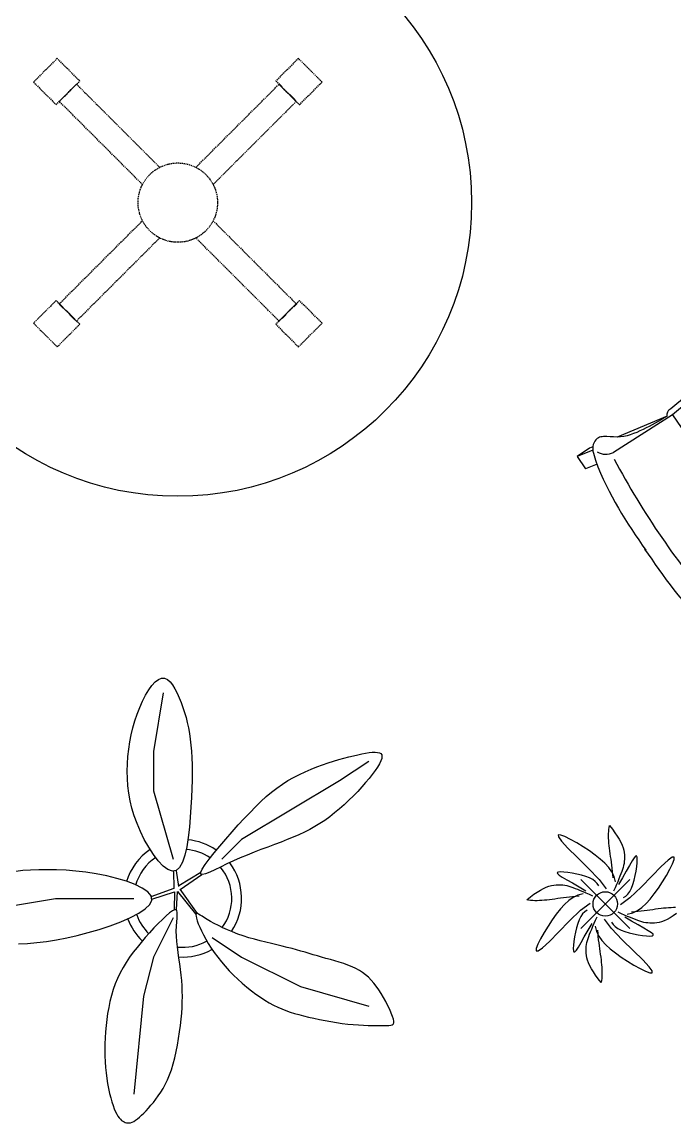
# Model space of a CAD drawing. Header units: millimetres. Extents: x -38686 to 870903, y -23218 to 232707.
# Drawn here: x 39404 to 40738, y 22585 to 24834 of the extents above; entities that cross this region are included whole.
import ezdxf

# ---------------------------------------------------------------- set-up
doc = ezdxf.new("R2010")
doc.units = ezdxf.units.MM
doc.header["$LTSCALE"] = 10
doc.header["$PDMODE"] = 35
doc.header["$PDSIZE"] = 50
doc.linetypes.add('HIDDEN', pattern=[0.375, 0.25, -0.125])
doc.layers.add('40 - Detail Outline', color=142, linetype='Continuous')
doc.styles.add('ATTR', font='romans.shx', dxfattribs={"width": 0.8, "height": 1.735066})

msp = doc.modelspace()

# ---------------------------------------------------------------- linework, layer by layer
at = {"layer": '40 - Detail Outline', "color": 0}
for p, q in [((40732.569, 24032.082), (40612.032, 23955.005)), ((40721.564, 24029.098), (40619.757, 23986.506)), ((40570.104, 23959.571), (40538.111, 23946.646)), ((40569.942, 23966.521), (40563.066, 23963.743)), ((40578.592, 23931.138), (40555.208, 23921.69))]:
    msp.add_line(p, q, dxfattribs=at)
at = {"layer": '40 - Detail Outline', "color": 252, "linetype": 'Continuous'}
for p, q in [((39692.785, 23464.059), (39672.785, 23344.059)), ((39672.785, 23344.059), (39672.785, 23264.059)), ((40112.785, 23324.059), (40052.785, 23284.059)), ((40052.785, 23284.059), (39952.785, 23224.059)), ((39672.785, 23264.059), (39712.785, 23124.059)), ((39952.785, 23224.059), (39852.785, 23164.059)), ((39852.785, 23164.059), (39812.785, 23124.059)), ((39724.542, 23068.637), (39720.141, 23100.611)), ((39715.006, 23063.935), (39714.273, 23099.671)), ((39769.29, 23096.849), (39724.542, 23069.577)), ((39727.477, 23062.053), (39771.491, 23093.089)), ((39668.058, 23047.947), (39715.006, 23064.875)), ((39669.525, 23042.305), (39715.74, 23057.351)), ((39715.74, 23057.351), (39715.006, 23021.615)), ((39720.141, 23020.675), (39721.608, 23058.293)), ((39721.608, 23058.293), (39759.02, 23012.211)), ((39762.688, 23013.151), (39727.477, 23062.995)), ((39352.785, 23024.059), (39472.785, 23044.059)), ((39472.785, 23044.059), (39632.785, 23044.059)), ((39712.785, 23004.059), (39672.785, 22924.059)), ((39792.785, 22964.059), (39852.785, 22924.059)), ((39672.785, 22924.059), (39652.785, 22844.059)), ((39852.785, 22924.059), (39972.785, 22864.059)), ((39972.785, 22864.059), (40112.785, 22824.059)), ((39652.785, 22844.059), (39632.785, 22644.059))]:
    msp.add_line(p, q, dxfattribs=at)
at = {"layer": '40 - Detail Outline', "color": 9, "linetype": 'Continuous'}
for p, q in [((40603.228, 23189.093), (40603.894, 23192.953)), ((40603.894, 23192.953), (40609.863, 23185.471)), ((40499.506, 23173.586), (40499.738, 23169.555)), ((40504.421, 23173.519), (40499.506, 23173.586)), ((40499.506, 23173.586), (40499.738, 23169.555)), ((40504.421, 23173.519), (40499.506, 23173.586)), ((40499.738, 23169.555), (40506.129, 23160.734)), ((40499.738, 23169.555), (40506.129, 23160.734)), ((40513.198, 23170.221), (40504.421, 23173.519)), ((40513.198, 23170.221), (40504.421, 23173.519)), ((40524.521, 23164.586), (40513.198, 23170.221)), ((40524.521, 23164.586), (40513.198, 23170.221)), ((40602.209, 23171.705), (40602.226, 23176.318)), ((40602.34, 23166.934), (40602.209, 23171.705)), ((40602.226, 23176.318), (40602.397, 23180.761)), ((40602.397, 23180.761), (40602.73, 23185.024)), ((40602.73, 23185.024), (40603.228, 23189.093)), ((40609.863, 23185.471), (40615.171, 23178.328)), ((40615.171, 23178.328), (40619.817, 23171.521)), ((40619.817, 23171.521), (40623.802, 23165.053)), ((40506.129, 23160.734), (40519.1, 23146.809)), ((40506.129, 23160.734), (40519.1, 23146.809)), ((40519.1, 23146.809), (40538.054, 23128.108)), ((40519.1, 23146.809), (40538.054, 23128.108)), ((40537.194, 23157.428), (40524.521, 23164.586)), ((40537.194, 23157.428), (40524.521, 23164.586)), ((40550.234, 23149.416), (40537.194, 23157.428)), ((40550.234, 23149.416), (40537.194, 23157.428)), ((40562.903, 23141.04), (40550.234, 23149.416)), ((40562.903, 23141.04), (40550.234, 23149.416)), ((40602.609, 23162.014), (40602.34, 23166.934)), ((40603.006, 23156.953), (40602.609, 23162.014)), ((40603.517, 23151.756), (40603.006, 23156.953)), ((40604.128, 23146.429), (40603.517, 23151.756)), ((40604.824, 23140.976), (40604.128, 23146.429)), ((40623.802, 23165.053), (40627.125, 23158.921)), ((40627.125, 23158.921), (40629.787, 23153.128)), ((40629.787, 23153.128), (40631.787, 23147.671)), ((40631.787, 23147.671), (40633.126, 23142.553)), ((40538.054, 23128.108), (40560.832, 23105.922)), ((40538.054, 23128.108), (40560.832, 23105.922)), ((40574.702, 23132.598), (40562.903, 23141.04)), ((40574.702, 23132.598), (40562.903, 23141.04)), ((40585.328, 23124.213), (40574.702, 23132.598)), ((40585.328, 23124.213), (40574.702, 23132.598)), ((40594.614, 23115.847), (40585.328, 23124.213)), ((40594.614, 23115.847), (40585.328, 23124.213)), ((40605.586, 23135.398), (40604.824, 23140.976)), ((40606.395, 23129.696), (40605.586, 23135.398)), ((40607.23, 23123.869), (40606.395, 23129.696)), ((40608.069, 23117.916), (40607.23, 23123.869)), ((40633.126, 23142.553), (40633.893, 23137.72)), ((40633.893, 23137.72), (40634.381, 23133.009)), ((40634.588, 23123.91), (40634.307, 23119.522)), ((40634.381, 23133.009), (40634.613, 23128.405)), ((40634.613, 23128.405), (40634.588, 23123.91)), ((40654.375, 23126.946), (40650.217, 23120.548)), ((40657.411, 23130.314), (40654.375, 23126.946)), ((40659.432, 23130.718), (40657.411, 23130.314)), ((40660.559, 23128.391), (40659.432, 23130.718)), ((40660.91, 23123.685), (40660.559, 23128.391)), ((40660.594, 23117.041), (40660.91, 23123.685)), ((40732.371, 23128.359), (40723.55, 23121.968)), ((40736.402, 23128.59), (40732.371, 23128.359)), ((40733.037, 23114.898), (40736.335, 23123.676)), ((40736.335, 23123.676), (40736.402, 23128.59)), ((40560.832, 23105.922), (40583.058, 23082.911)), ((40560.832, 23105.922), (40583.058, 23082.911)), ((40602.461, 23107.331), (40594.614, 23115.847)), ((40602.461, 23107.331), (40594.614, 23115.847)), ((40608.769, 23098.386), (40602.461, 23107.331)), ((40608.769, 23098.386), (40602.461, 23107.331)), ((40608.886, 23111.833), (40608.069, 23117.916)), ((40609.656, 23105.614), (40608.886, 23111.833)), ((40610.35, 23099.254), (40609.656, 23105.614)), ((40630.619, 23103.026), (40629.089, 23098.785)), ((40631.924, 23107.008), (40630.619, 23103.026)), ((40632.975, 23111.071), (40631.924, 23107.008)), ((40633.769, 23115.243), (40632.975, 23111.071)), ((40634.307, 23119.522), (40633.769, 23115.243)), ((40644.87, 23111.271), (40638.335, 23099.546)), ((40650.217, 23120.548), (40644.87, 23111.271)), ((40656.483, 23090.558), (40658.313, 23099.951)), ((40658.313, 23099.951), (40659.703, 23108.955)), ((40659.703, 23108.955), (40660.594, 23117.041)), ((40709.625, 23108.996), (40690.924, 23090.043)), ((40723.55, 23121.968), (40709.625, 23108.996)), ((40720.244, 23090.902), (40727.402, 23103.575)), ((40727.402, 23103.575), (40733.037, 23114.898)), ((40499.706, 23097.743), (40497.378, 23096.617)), ((40497.378, 23096.617), (40497.783, 23094.596)), ((40497.783, 23094.596), (40501.151, 23091.56)), ((40504.412, 23098.094), (40499.706, 23097.743)), ((40501.151, 23091.56), (40507.548, 23087.402)), ((40511.056, 23097.778), (40504.412, 23098.094)), ((40507.548, 23087.402), (40516.825, 23082.054)), ((40519.142, 23096.888), (40511.056, 23097.778)), ((40516.825, 23082.054), (40528.55, 23075.519)), ((40528.145, 23095.498), (40519.142, 23096.888)), ((40537.538, 23093.668), (40528.145, 23095.498)), ((40546.816, 23091.442), (40537.538, 23093.668)), ((40555.524, 23088.848), (40546.816, 23091.442)), ((40563.287, 23085.9), (40555.524, 23088.848)), ((40569.847, 23082.591), (40563.287, 23085.9)), ((40575.11, 23078.879), (40569.847, 23082.591)), ((40579.193, 23074.678), (40575.11, 23078.879)), ((40583.058, 23082.911), (40597.331, 23063.578)), ((40583.058, 23082.911), (40597.331, 23063.578)), ((40613.385, 23088.643), (40608.769, 23098.386)), ((40613.385, 23088.643), (40608.769, 23098.386)), ((40610.94, 23092.745), (40610.35, 23099.254)), ((40611.394, 23086.078), (40610.94, 23092.745)), ((40616.081, 23077.64), (40613.385, 23088.643)), ((40616.081, 23077.64), (40613.385, 23088.643)), ((40620.809, 23078.175), (40618.199, 23072.111)), ((40623.203, 23083.874), (40620.809, 23078.175)), ((40630.728, 23086.156), (40622.332, 23072.327)), ((40625.381, 23089.209), (40623.203, 23083.874)), ((40627.343, 23094.179), (40625.381, 23089.209)), ((40629.089, 23098.785), (40627.343, 23094.179)), ((40638.335, 23099.546), (40630.728, 23086.156)), ((40651.663, 23072.572), (40654.257, 23081.28)), ((40654.257, 23081.28), (40656.483, 23090.558)), ((40690.924, 23090.043), (40668.738, 23067.264)), ((40703.856, 23065.193), (40712.232, 23077.862)), ((40712.232, 23077.862), (40720.244, 23090.902)), ((40449.769, 23052.355), (40456.575, 23057.001)), ((40456.575, 23057.001), (40463.044, 23060.986)), ((40463.044, 23060.986), (40469.175, 23064.309)), ((40469.175, 23064.309), (40474.969, 23066.971)), ((40474.969, 23066.971), (40480.425, 23068.971)), ((40480.425, 23068.971), (40485.544, 23070.31)), ((40485.544, 23070.31), (40490.376, 23071.077)), ((40490.376, 23071.077), (40495.087, 23071.565)), ((40495.087, 23071.565), (40499.691, 23071.797)), ((40499.691, 23071.797), (40504.186, 23071.772)), ((40504.186, 23071.772), (40508.574, 23071.491)), ((40508.574, 23071.491), (40512.853, 23070.953)), ((40512.853, 23070.953), (40517.025, 23070.159)), ((40517.025, 23070.159), (40521.088, 23069.108)), ((40521.088, 23069.108), (40525.07, 23067.803)), ((40525.07, 23067.803), (40529.311, 23066.273)), ((40528.55, 23075.519), (40541.941, 23067.912)), ((40529.311, 23066.273), (40533.917, 23064.527)), ((40533.917, 23064.527), (40538.887, 23062.565)), ((40538.887, 23062.565), (40544.222, 23060.387)), ((40541.941, 23067.912), (40555.769, 23059.517)), ((40544.222, 23060.387), (40549.921, 23057.993)), ((40549.921, 23057.993), (40555.985, 23055.383)), ((40555.985, 23055.383), (40562.413, 23052.557)), ((40582.488, 23069.83), (40579.193, 23074.678)), ((40615.373, 23065.683), (40612.331, 23058.89)), ((40618.199, 23072.111), (40615.373, 23065.683)), ((40641.694, 23052.986), (40645.406, 23058.249)), ((40645.406, 23058.249), (40648.716, 23064.81)), ((40668.738, 23067.264), (40645.727, 23045.038)), ((40648.716, 23064.81), (40651.663, 23072.572)), ((40695.414, 23053.394), (40703.856, 23065.193)), ((40435.144, 23041.078), (40442.625, 23047.047)), ((40439.003, 23040.412), (40435.144, 23041.078)), ((40443.072, 23039.914), (40439.003, 23040.412)), ((40442.625, 23047.047), (40449.769, 23052.355)), ((40447.335, 23039.581), (40443.072, 23039.914)), ((40451.779, 23039.41), (40447.335, 23039.581)), ((40456.391, 23039.393), (40451.779, 23039.41)), ((40461.162, 23039.524), (40456.391, 23039.393)), ((40466.082, 23039.793), (40461.162, 23039.524)), ((40471.144, 23040.19), (40466.082, 23039.793)), ((40476.34, 23040.701), (40471.144, 23040.19)), ((40481.667, 23041.312), (40476.34, 23040.701)), ((40487.121, 23042.008), (40481.667, 23041.312)), ((40492.699, 23042.77), (40487.121, 23042.008)), ((40498.401, 23043.579), (40492.699, 23042.77)), ((40504.227, 23044.414), (40498.401, 23043.579)), ((40510.18, 23045.253), (40504.227, 23044.414)), ((40516.264, 23046.07), (40510.18, 23045.253)), ((40520.766, 23039.645), (40512.249, 23031.798)), ((40520.766, 23039.645), (40512.249, 23031.798)), ((40522.482, 23046.84), (40516.264, 23046.07)), ((40529.711, 23045.953), (40520.766, 23039.645)), ((40529.711, 23045.953), (40520.766, 23039.645)), ((40528.842, 23047.534), (40522.482, 23046.84)), ((40535.351, 23048.124), (40528.842, 23047.534)), ((40539.454, 23050.569), (40529.711, 23045.953)), ((40539.454, 23050.569), (40529.711, 23045.953)), ((40542.019, 23048.578), (40535.351, 23048.124)), ((40550.456, 23053.265), (40539.454, 23050.569)), ((40550.456, 23053.265), (40539.454, 23050.569)), ((40545.186, 23020.242), (40564.519, 23034.515)), ((40545.186, 23020.242), (40564.519, 23034.515)), ((40562.413, 23052.557), (40569.206, 23049.515)), ((40645.727, 23045.038), (40626.394, 23030.765)), ((40632.645, 23045.608), (40637.494, 23048.904)), ((40637.494, 23048.904), (40641.694, 23052.986)), ((40670.147, 23025.635), (40678.663, 23033.482)), ((40678.663, 23033.482), (40687.029, 23042.768)), ((40687.029, 23042.768), (40695.414, 23053.394)), ((40495.498, 23011.886), (40487.057, 23000.087)), ((40495.498, 23011.886), (40487.057, 23000.087)), ((40503.883, 23022.512), (40495.498, 23011.886)), ((40503.883, 23022.512), (40495.498, 23011.886)), ((40512.249, 23031.798), (40503.883, 23022.512)), ((40512.249, 23031.798), (40503.883, 23022.512)), ((40522.175, 22998.016), (40545.186, 23020.242)), ((40522.175, 22998.016), (40545.186, 23020.242)), ((40549.218, 23012.294), (40545.506, 23007.031)), ((40553.418, 23016.377), (40549.218, 23012.294)), ((40558.267, 23019.672), (40553.418, 23016.377)), ((40628.499, 23012.723), (40621.706, 23015.765)), ((40634.927, 23009.897), (40628.499, 23012.723)), ((40640.991, 23007.287), (40634.927, 23009.897)), ((40640.456, 23012.015), (40651.459, 23014.711)), ((40648.894, 23016.703), (40655.561, 23017.157)), ((40651.459, 23014.711), (40661.202, 23019.328)), ((40655.561, 23017.157), (40662.07, 23017.746)), ((40661.202, 23019.328), (40670.147, 23025.635)), ((40662.07, 23017.746), (40668.43, 23018.441)), ((40668.43, 23018.441), (40674.649, 23019.211)), ((40674.649, 23019.211), (40680.732, 23020.028)), ((40680.732, 23020.028), (40686.685, 23020.866)), ((40686.685, 23020.866), (40692.512, 23021.702)), ((40692.512, 23021.702), (40698.214, 23022.511)), ((40698.214, 23022.511), (40703.792, 23023.273)), ((40703.792, 23023.273), (40709.245, 23023.968)), ((40709.245, 23023.968), (40714.572, 23024.58)), ((40714.572, 23024.58), (40719.769, 23025.091)), ((40719.769, 23025.091), (40724.83, 23025.487)), ((40724.83, 23025.487), (40729.75, 23025.756)), ((40729.75, 23025.756), (40734.521, 23025.887)), ((40741.144, 23012.926), (40734.337, 23008.279)), ((40734.521, 23025.887), (40739.134, 23025.871)), ((40478.68, 22987.418), (40470.668, 22974.378)), ((40478.68, 22987.418), (40470.668, 22974.378)), ((40487.057, 23000.087), (40478.68, 22987.418)), ((40487.057, 23000.087), (40478.68, 22987.418)), ((40499.989, 22975.238), (40522.175, 22998.016)), ((40499.989, 22975.238), (40522.175, 22998.016)), ((40539.248, 22992.708), (40536.655, 22984)), ((40542.196, 23000.47), (40539.248, 22992.708)), ((40545.506, 23007.031), (40542.196, 23000.47)), ((40560.184, 22979.125), (40568.579, 22992.953)), ((40570.103, 22987.105), (40572.713, 22993.169)), ((40572.713, 22993.169), (40575.539, 22999.597)), ((40574.831, 22987.64), (40577.527, 22976.638)), ((40574.831, 22987.64), (40577.527, 22976.638)), ((40575.539, 22999.597), (40578.581, 23006.39)), ((40607.854, 22982.37), (40593.581, 23001.703)), ((40607.854, 22982.37), (40593.581, 23001.703)), ((40608.424, 22995.451), (40611.72, 22990.602)), ((40611.72, 22990.602), (40615.802, 22986.402)), ((40648.972, 22997.368), (40635.143, 23005.763)), ((40646.69, 23004.893), (40640.991, 23007.287)), ((40652.025, 23002.715), (40646.69, 23004.893)), ((40662.362, 22989.761), (40648.972, 22997.368)), ((40656.995, 23000.753), (40652.025, 23002.715)), ((40661.601, 22999.007), (40656.995, 23000.753)), ((40665.842, 22997.477), (40661.601, 22999.007)), ((40674.087, 22983.226), (40662.362, 22989.761)), ((40669.824, 22996.172), (40665.842, 22997.477)), ((40673.887, 22995.121), (40669.824, 22996.172)), ((40678.059, 22994.327), (40673.887, 22995.121)), ((40682.338, 22993.789), (40678.059, 22994.327)), ((40686.726, 22993.508), (40682.338, 22993.789)), ((40691.221, 22993.483), (40686.726, 22993.508)), ((40695.825, 22993.715), (40691.221, 22993.483)), ((40700.536, 22994.203), (40695.825, 22993.715)), ((40705.369, 22994.971), (40700.536, 22994.203)), ((40710.487, 22996.309), (40705.369, 22994.971)), ((40715.944, 22998.31), (40710.487, 22996.309)), ((40721.737, 23000.971), (40715.944, 22998.31)), ((40727.869, 23004.295), (40721.737, 23000.971)), ((40734.337, 23008.279), (40727.869, 23004.295)), ((40470.668, 22974.378), (40463.51, 22961.705)), ((40470.668, 22974.378), (40463.51, 22961.705)), ((40481.287, 22956.284), (40499.989, 22975.238)), ((40481.287, 22956.284), (40499.989, 22975.238)), ((40532.598, 22965.329), (40531.209, 22956.325)), ((40534.428, 22974.722), (40532.598, 22965.329)), ((40536.655, 22984), (40534.428, 22974.722)), ((40546.042, 22954.009), (40552.577, 22965.734)), ((40552.577, 22965.734), (40560.184, 22979.125)), ((40560.293, 22962.254), (40561.823, 22966.495)), ((40561.823, 22966.495), (40563.569, 22971.101)), ((40563.569, 22971.101), (40565.531, 22976.071)), ((40565.531, 22976.071), (40567.709, 22981.406)), ((40567.709, 22981.406), (40570.103, 22987.105)), ((40577.527, 22976.638), (40582.143, 22966.895)), ((40577.527, 22976.638), (40582.143, 22966.895)), ((40579.518, 22979.203), (40579.972, 22972.535)), ((40579.972, 22972.535), (40580.562, 22966.026)), ((40580.562, 22966.026), (40581.256, 22959.666)), ((40582.143, 22966.895), (40588.451, 22957.95)), ((40582.143, 22966.895), (40588.451, 22957.95)), ((40630.079, 22959.359), (40607.854, 22982.37)), ((40630.079, 22959.359), (40607.854, 22982.37)), ((40615.802, 22986.402), (40621.065, 22982.69)), ((40621.065, 22982.69), (40627.626, 22979.38)), ((40627.626, 22979.38), (40635.389, 22976.432)), ((40635.389, 22976.432), (40644.096, 22973.839)), ((40644.096, 22973.839), (40653.374, 22971.612)), ((40653.374, 22971.612), (40662.767, 22969.782)), ((40662.767, 22969.782), (40671.771, 22968.393)), ((40671.771, 22968.393), (40679.857, 22967.502)), ((40683.364, 22977.879), (40674.087, 22983.226)), ((40679.857, 22967.502), (40686.501, 22967.186)), ((40689.762, 22973.721), (40683.364, 22977.879)), ((40686.501, 22967.186), (40691.207, 22967.537)), ((40693.13, 22970.684), (40689.762, 22973.721)), ((40691.207, 22967.537), (40693.534, 22968.663)), ((40693.534, 22968.663), (40693.13, 22970.684)), ((40457.876, 22950.382), (40454.578, 22941.605)), ((40457.876, 22950.382), (40454.578, 22941.605)), ((40463.51, 22961.705), (40457.876, 22950.382)), ((40463.51, 22961.705), (40457.876, 22950.382)), ((40458.541, 22936.922), (40467.362, 22943.313)), ((40458.541, 22936.922), (40467.362, 22943.313)), ((40467.362, 22943.313), (40481.287, 22956.284)), ((40467.362, 22943.313), (40481.287, 22956.284)), ((40530.318, 22948.24), (40530.002, 22941.596)), ((40531.209, 22956.325), (40530.318, 22948.24)), ((40536.537, 22938.335), (40540.695, 22944.732)), ((40540.695, 22944.732), (40546.042, 22954.009)), ((40556.324, 22941.37), (40556.605, 22945.758)), ((40556.605, 22945.758), (40557.143, 22950.037)), ((40557.143, 22950.037), (40557.937, 22954.209)), ((40557.937, 22954.209), (40558.988, 22958.272)), ((40558.988, 22958.272), (40560.293, 22962.254)), ((40581.256, 22959.666), (40582.026, 22953.448)), ((40582.026, 22953.448), (40582.843, 22947.364)), ((40582.843, 22947.364), (40583.682, 22941.411)), ((40588.451, 22957.95), (40596.298, 22949.433)), ((40588.451, 22957.95), (40596.298, 22949.433)), ((40596.298, 22949.433), (40605.584, 22941.067)), ((40596.298, 22949.433), (40605.584, 22941.067)), ((40652.858, 22937.173), (40630.079, 22959.359)), ((40652.858, 22937.173), (40630.079, 22959.359)), ((40454.578, 22941.605), (40454.511, 22936.69)), ((40454.578, 22941.605), (40454.511, 22936.69)), ((40454.511, 22936.69), (40458.541, 22936.922)), ((40454.511, 22936.69), (40458.541, 22936.922)), ((40530.002, 22941.596), (40530.353, 22936.89)), ((40530.353, 22936.89), (40531.479, 22934.562)), ((40531.479, 22934.562), (40533.5, 22934.967)), ((40533.5, 22934.967), (40536.537, 22938.335)), ((40556.299, 22936.875), (40556.324, 22941.37)), ((40556.531, 22932.271), (40556.299, 22936.875)), ((40557.019, 22927.56), (40556.531, 22932.271)), ((40557.786, 22922.728), (40557.019, 22927.56)), ((40559.125, 22917.609), (40557.786, 22922.728)), ((40583.682, 22941.411), (40584.517, 22935.585)), ((40584.517, 22935.585), (40585.326, 22929.883)), ((40585.326, 22929.883), (40586.088, 22924.305)), ((40586.088, 22924.305), (40586.784, 22918.851)), ((40605.584, 22941.067), (40616.21, 22932.682)), ((40605.584, 22941.067), (40616.21, 22932.682)), ((40616.21, 22932.682), (40628.009, 22924.241)), ((40616.21, 22932.682), (40628.009, 22924.241)), ((40628.009, 22924.241), (40640.678, 22915.864)), ((40628.009, 22924.241), (40640.678, 22915.864)), ((40671.812, 22918.471), (40652.858, 22937.173)), ((40671.812, 22918.471), (40652.858, 22937.173)), ((40561.125, 22912.153), (40559.125, 22917.609)), ((40563.787, 22906.359), (40561.125, 22912.153)), ((40567.11, 22900.228), (40563.787, 22906.359)), ((40571.095, 22893.759), (40567.11, 22900.228)), ((40586.784, 22918.851), (40587.395, 22913.524)), ((40587.395, 22913.524), (40587.906, 22908.328)), ((40587.906, 22908.328), (40588.303, 22903.266)), ((40588.303, 22903.266), (40588.572, 22898.346)), ((40588.572, 22898.346), (40588.703, 22893.575)), ((40640.678, 22915.864), (40653.717, 22907.852)), ((40640.678, 22915.864), (40653.717, 22907.852)), ((40653.717, 22907.852), (40666.391, 22900.694)), ((40653.717, 22907.852), (40666.391, 22900.694)), ((40666.391, 22900.694), (40677.714, 22895.06)), ((40666.391, 22900.694), (40677.714, 22895.06)), ((40684.783, 22904.546), (40671.812, 22918.471)), ((40684.783, 22904.546), (40671.812, 22918.471)), ((40691.174, 22895.725), (40684.783, 22904.546)), ((40691.174, 22895.725), (40684.783, 22904.546)), ((40575.741, 22886.953), (40571.095, 22893.759)), ((40581.049, 22879.809), (40575.741, 22886.953)), ((40587.018, 22872.328), (40581.049, 22879.809)), ((40587.684, 22876.187), (40587.018, 22872.328)), ((40588.182, 22880.256), (40587.684, 22876.187)), ((40588.514, 22884.519), (40588.182, 22880.256)), ((40588.686, 22888.963), (40588.514, 22884.519)), ((40588.703, 22893.575), (40588.686, 22888.963)), ((40677.714, 22895.06), (40686.491, 22891.762)), ((40677.714, 22895.06), (40686.491, 22891.762)), ((40686.491, 22891.762), (40691.406, 22891.695)), ((40686.491, 22891.762), (40691.406, 22891.695)), ((40691.406, 22891.695), (40691.174, 22895.725)), ((40691.406, 22891.695), (40691.174, 22895.725))]:
    msp.add_line(p, q, dxfattribs=at)
at = {"layer": '40 - Detail Outline', "color": 251, "linetype": 'HIDDEN'}
for points in [[(39473.986, 24665.675), (39522.316, 24714.005), (39476.219, 24760.101), (39427.889, 24711.771)], [(39922.704, 24714.005), (39971.034, 24665.675), (40017.13, 24711.771), (39968.801, 24760.101)], [(39522.316, 24216.957), (39473.986, 24265.286), (39427.889, 24219.19), (39476.219, 24170.86)], [(39971.034, 24265.286), (39922.704, 24216.957), (39968.801, 24170.86), (40017.13, 24219.19)]]:
    msp.add_lwpolyline(points, close=True, dxfattribs=at)
for points in [[(39650.389, 24502.453), (39480.576, 24672.265), (39515.725, 24707.414), (39685.538, 24537.602)], [(39759.482, 24537.602), (39929.295, 24707.414), (39964.443, 24672.265), (39794.631, 24502.453)], [(39685.538, 24393.36), (39515.725, 24223.547), (39480.576, 24258.696), (39650.389, 24428.508)], [(39794.631, 24428.508), (39964.443, 24258.696), (39929.295, 24223.547), (39759.482, 24393.36)]]:
    msp.add_lwpolyline(points, dxfattribs=at)
at = {"layer": '40 - Detail Outline', "color": 0}
msp.add_lwpolyline([(40721.564, 24029.098, -0.30343143), (40729.185, 24044.957), (41029.725, 24294.329, -0.06587297), (41036.733, 24298.054)], format="xyb", dxfattribs=at)
msp.add_lwpolyline([(41304.39, 23926.577), (41062.278, 24279.97, 0.41421356), (41037.046, 24284.685), (40732.569, 24032.082), (40954.165, 23708.635), (41299.675, 23901.345, 0.41421356)], format="xyb", close=True, dxfattribs=at)
msp.add_lwpolyline([(40563.066, 23963.743), (40538.111, 23946.646), (40555.208, 23921.69)], dxfattribs=at)
at = {"layer": '40 - Detail Outline', "color": 252, "linetype": 'Continuous'}
for points in [[(39646.118, 23180.727), (39639.23, 23196.827), (39633.514, 23212.653), (39628.892, 23228.247), (39625.285, 23243.643), (39622.616, 23258.885), (39620.806, 23274.007), (39619.777, 23289.053), (39619.451, 23304.059), (39619.764, 23319.053), (39620.701, 23334.007), (39622.264, 23348.885), (39624.451, 23363.643), (39627.264, 23378.247), (39630.701, 23392.653), (39634.764, 23406.827), (39639.451, 23420.727), (39644.744, 23434.269), (39650.545, 23447.185), (39656.737, 23459.165), (39663.201, 23469.893), (39669.823, 23479.059), (39676.483, 23486.351), (39683.065, 23491.455), (39689.451, 23494.059), (39695.545, 23493.963), (39701.326, 23491.403), (39706.795, 23486.735), (39711.951, 23480.309), (39716.795, 23472.477), (39721.326, 23463.591), (39725.545, 23454.001), (39729.451, 23444.059), (39733.045, 23434.047), (39736.326, 23423.955), (39739.295, 23413.709), (39741.951, 23403.227), (39744.295, 23392.433), (39746.326, 23381.247), (39748.045, 23369.593), (39749.451, 23357.393), (39750.545, 23344.567), (39751.326, 23331.039), (39751.795, 23316.729), (39751.951, 23301.559), (39751.795, 23285.453), (39751.326, 23268.331), (39750.545, 23250.115), (39749.451, 23230.727), (39748.026, 23210.239), (39746.17, 23189.321), (39743.768, 23168.793), (39740.701, 23149.477), (39736.854, 23132.191), (39732.108, 23117.757), (39726.346, 23106.997), (39719.451, 23100.727), (39711.379, 23099.515), (39702.368, 23102.915), (39692.733, 23110.219), (39682.785, 23120.727), (39672.837, 23133.735), (39663.201, 23148.539), (39654.191, 23164.437)], [(39846.118, 23194.059), (39858.325, 23207.347), (39870.024, 23219.737), (39881.333, 23231.267), (39892.368, 23241.977), (39903.247, 23251.905), (39914.087, 23261.091), (39925.005, 23269.575), (39936.118, 23277.393), (39947.511, 23284.587), (39959.139, 23291.195), (39970.923, 23297.257), (39982.785, 23302.809), (39994.647, 23307.895), (40006.431, 23312.549), (40018.058, 23316.813), (40029.451, 23320.727), (40040.539, 23324.321), (40051.274, 23327.601), (40061.619, 23330.571), (40071.535, 23333.227), (40080.981, 23335.571), (40089.92, 23337.601), (40098.312, 23339.321), (40106.118, 23340.727), (40113.293, 23341.807), (40119.764, 23342.497), (40125.454, 23342.719), (40130.285, 23342.393), (40134.178, 23341.443), (40137.056, 23339.789), (40138.839, 23337.355), (40139.451, 23334.059), (40138.839, 23329.855), (40137.056, 23324.789), (40134.178, 23318.943), (40130.285, 23312.393), (40125.454, 23305.219), (40119.764, 23297.497), (40113.293, 23289.307), (40106.118, 23280.727), (40098.319, 23271.839), (40089.972, 23262.757), (40081.157, 23253.597), (40071.951, 23244.477), (40062.433, 23235.511), (40052.681, 23226.821), (40042.772, 23218.519), (40032.785, 23210.727), (40022.772, 23203.527), (40012.681, 23196.873), (40002.433, 23190.687), (39991.951, 23184.893), (39981.157, 23179.411), (39969.972, 23174.165), (39958.319, 23169.073), (39946.118, 23164.059), (39933.325, 23159.053), (39920.024, 23154.007), (39906.333, 23148.885), (39892.368, 23143.643), (39878.247, 23138.247), (39864.087, 23132.653), (39850.005, 23126.827), (39836.118, 23120.727), (39822.589, 23114.391), (39809.764, 23108.175), (39798.032, 23102.503), (39787.785, 23097.809), (39779.412, 23094.523), (39773.306, 23093.071), (39769.855, 23093.885), (39769.451, 23097.393), (39772.336, 23103.871), (39778.149, 23112.967), (39786.385, 23124.171), (39796.535, 23136.977), (39808.091, 23150.877), (39820.545, 23165.361), (39833.39, 23179.925)], [(39656.118, 22964.059), (39647.531, 22954.053), (39639.295, 22944.007), (39631.45, 22933.885), (39624.035, 22923.643), (39617.088, 22913.247), (39610.649, 22902.653), (39604.757, 22891.827), (39599.451, 22880.727), (39594.757, 22869.327), (39590.649, 22857.653), (39587.088, 22845.747), (39584.035, 22833.643), (39581.45, 22821.385), (39579.295, 22809.007), (39577.531, 22796.553), (39576.118, 22784.059), (39575.024, 22771.567), (39574.243, 22759.111), (39573.774, 22746.735), (39573.618, 22734.477), (39573.774, 22722.373), (39574.243, 22710.467), (39575.024, 22698.793), (39576.118, 22687.393), (39577.518, 22676.313), (39579.191, 22665.623), (39581.099, 22655.401), (39583.201, 22645.727), (39585.461, 22636.677), (39587.837, 22628.331), (39590.291, 22620.765), (39592.785, 22614.059), (39595.285, 22608.265), (39597.785, 22603.331), (39600.285, 22599.177), (39602.785, 22595.727), (39605.285, 22592.901), (39607.785, 22590.623), (39610.285, 22588.813), (39612.785, 22587.393), (39615.291, 22586.305), (39617.837, 22585.571), (39620.461, 22585.225), (39623.201, 22585.309), (39626.099, 22585.863), (39629.191, 22586.925), (39632.518, 22588.533), (39636.118, 22590.727), (39640.018, 22593.533), (39644.191, 22596.925), (39648.599, 22600.863), (39653.201, 22605.309), (39657.961, 22610.225), (39662.837, 22615.571), (39667.791, 22621.305), (39672.785, 22627.393), (39677.778, 22633.813), (39682.733, 22640.623), (39687.609, 22647.901), (39692.368, 22655.727), (39696.971, 22664.177), (39701.379, 22673.331), (39705.552, 22683.265), (39709.451, 22694.059), (39713.045, 22705.747), (39716.326, 22718.175), (39719.295, 22731.149), (39721.951, 22744.477), (39724.295, 22757.959), (39726.326, 22771.403), (39728.045, 22784.613), (39729.451, 22797.393), (39730.545, 22809.601), (39731.326, 22821.299), (39731.795, 22832.609), (39731.951, 22843.643), (39731.795, 22854.523), (39731.326, 22865.361), (39730.545, 22876.279), (39729.451, 22887.393), (39728.065, 22898.779), (39726.483, 22910.361), (39724.823, 22922.023), (39723.201, 22933.643), (39721.737, 22945.109), (39720.545, 22956.299), (39719.744, 22967.101), (39719.451, 22977.393), (39719.718, 22987.049), (39720.337, 22995.883), (39721.033, 23003.701), (39721.535, 23010.309), (39721.567, 23015.511), (39720.858, 23019.111), (39719.132, 23020.915), (39716.118, 23020.727), (39711.626, 23018.429), (39705.806, 23014.217), (39698.892, 23008.363), (39691.118, 23001.143), (39682.72, 22992.829), (39673.931, 22983.695), (39664.985, 22974.015)], [(39779.451, 22960.727), (39784.757, 22951.833), (39790.649, 22942.705), (39797.088, 22933.421), (39804.035, 22924.059), (39811.45, 22914.697), (39819.295, 22905.415), (39827.531, 22896.287), (39836.118, 22887.393), (39845.011, 22878.805), (39854.139, 22870.571), (39863.423, 22862.725), (39872.785, 22855.309), (39882.147, 22848.363), (39891.431, 22841.925), (39900.558, 22836.033), (39909.451, 22830.727), (39918.065, 22826.027), (39926.483, 22821.873), (39934.823, 22818.187), (39943.201, 22814.893), (39951.737, 22811.911), (39960.545, 22809.165), (39969.744, 22806.573), (39979.451, 22804.059), (39989.744, 22801.567), (40000.545, 22799.111), (40011.737, 22796.735), (40023.201, 22794.477), (40034.823, 22792.373), (40046.483, 22790.467), (40058.065, 22788.793), (40069.451, 22787.393), (40080.532, 22786.293), (40091.222, 22785.467), (40101.444, 22784.873), (40111.118, 22784.477), (40120.168, 22784.235), (40128.514, 22784.111), (40136.079, 22784.067), (40142.785, 22784.059), (40148.566, 22784.085), (40153.41, 22784.269), (40157.316, 22784.763), (40160.285, 22785.727), (40162.316, 22787.315), (40163.41, 22789.685), (40163.566, 22792.993), (40162.785, 22797.393), (40161.086, 22802.979), (40158.566, 22809.581), (40155.343, 22816.963), (40151.535, 22824.893), (40147.257, 22833.135), (40142.629, 22841.455), (40137.765, 22849.619), (40132.785, 22857.393), (40127.772, 22864.587), (40122.681, 22871.195), (40117.433, 22877.257), (40111.951, 22882.809), (40106.157, 22887.895), (40099.972, 22892.549), (40093.319, 22896.813), (40086.118, 22900.727), (40078.325, 22904.327), (40070.024, 22907.653), (40061.333, 22910.747), (40052.368, 22913.643), (40043.247, 22916.385), (40034.087, 22919.007), (40025.005, 22921.553), (40016.118, 22924.059), (40007.505, 22926.559), (39999.087, 22929.059), (39990.747, 22931.559), (39982.368, 22934.059), (39973.833, 22936.559), (39965.024, 22939.059), (39955.825, 22941.559), (39946.118, 22944.059), (39935.825, 22946.567), (39925.024, 22949.111), (39913.833, 22951.735), (39902.368, 22954.477), (39890.747, 22957.373), (39879.087, 22960.467), (39867.505, 22963.793), (39856.118, 22967.393), (39845.037, 22971.287), (39834.347, 22975.415), (39824.126, 22979.697), (39814.451, 22984.059), (39805.402, 22988.421), (39797.056, 22992.705), (39789.491, 22996.833), (39782.785, 23000.727), (39776.997, 23004.301), (39772.108, 23007.445), (39768.078, 23010.043), (39764.868, 23011.977), (39762.44, 23013.129), (39760.754, 23013.383), (39759.77, 23012.621), (39759.451, 23010.727), (39759.764, 23007.621), (39760.701, 23003.383), (39762.264, 22998.129), (39764.451, 22991.977), (39767.264, 22985.043), (39770.701, 22977.445), (39774.764, 22969.301)]]:
    msp.add_lwpolyline(points, close=True, dxfattribs=at)
msp.add_lwpolyline([(39397.264, 22951.045), (39415.701, 22952.029), (39434.764, 22953.715), (39454.451, 22956.143), (39474.764, 22959.353), (39495.701, 22963.383), (39517.264, 22968.273), (39539.451, 22974.059), (39562.127, 22980.753), (39584.608, 22988.227), (39606.073, 22996.325), (39625.701, 23004.893), (39642.674, 23013.773), (39656.17, 23022.809), (39665.369, 23031.847), (39669.451, 23040.727), (39667.863, 23049.307), (39661.118, 23057.497), (39649.998, 23065.219), (39635.285, 23072.393), (39617.759, 23078.943), (39598.201, 23084.789), (39577.394, 23089.855), (39556.118, 23094.059), (39535.044, 23097.355), (39514.399, 23099.789), (39494.302, 23101.443), (39474.868, 23102.393), (39456.216, 23102.719), (39438.462, 23102.497), (39421.724, 23101.807), (39406.118, 23100.727), (39391.724, 23099.321)], dxfattribs=at)
at = {"layer": '40 - Detail Outline', "color": 0}
msp.add_circle((39722.51, 24465.481), 600, dxfattribs=at)
at = {"layer": '40 - Detail Outline', "color": 251, "linetype": 'HIDDEN'}
msp.add_circle((39722.51, 24465.481), 81.046, dxfattribs=at)
at = {"layer": '40 - Detail Outline', "color": 0}
for centre, radius, start, end in [((40596.526, 23986.4), 35.015, 239.882129, 296.285175), ((42107.891, 24739.256), 1694.042, 208.092632, 214.43908), ((42108.683, 24738.1), 1694.042, 214.39166, 220.738108)]:
    msp.add_arc(centre, radius, start, end, dxfattribs=at)
at = {"layer": '40 - Detail Outline', "color": 252, "linetype": 'Continuous'}
for radius, start, end in [(120, 55.46214, 85.13479), (120, 123.8022, 163.3846), (100, 123.3061, 164.633), (100, 56.15609, 85.85655), (100, 323.0276, 39.40367), (120, 325.816, 37.09704), (100, 199.7262, 226.28), (120, 200.5744, 226.3792), (100, 263.9554, 299.0217), (120, 266.0481, 299.6067)]:
    msp.add_arc((39732.785, 23044.059), radius, start, end, dxfattribs=at)
at = {"layer": '40 - Detail Outline', "color": 0}
for points in [[(40721.564, 24029.098), (40672.699, 24002.015), (40619.431, 23986.502), (40591.769, 23987.534), (40581.543, 23985.156), (40572.452, 23975.487), (40575.621, 23939.322), (40678.124, 23755.438)], [(40947.408, 23699.451), (40904.506, 23663.664), (40870.804, 23619.593), (40861.776, 23593.424), (40855.866, 23584.748), (40843.567, 23579.762), (40810.987, 23595.777), (40676.528, 23757.768)]]:
    msp.add_spline(points, degree=3, dxfattribs=at)
at = {"layer": '40 - Detail Outline'}
msp.add_point((40595.456, 23032.64), dxfattribs=at)

# ---------------------------------------------------------------- texts
at = {"layer": '40 - Detail Outline', "color": 252, "style": 'ATTR', "width": 0.8, "flags": 9}
msp.add_attdef('ESTCODE', (39732.785, 23044.059), '', height=0.185, dxfattribs=at)

doc.saveas('drawing.dxf')
